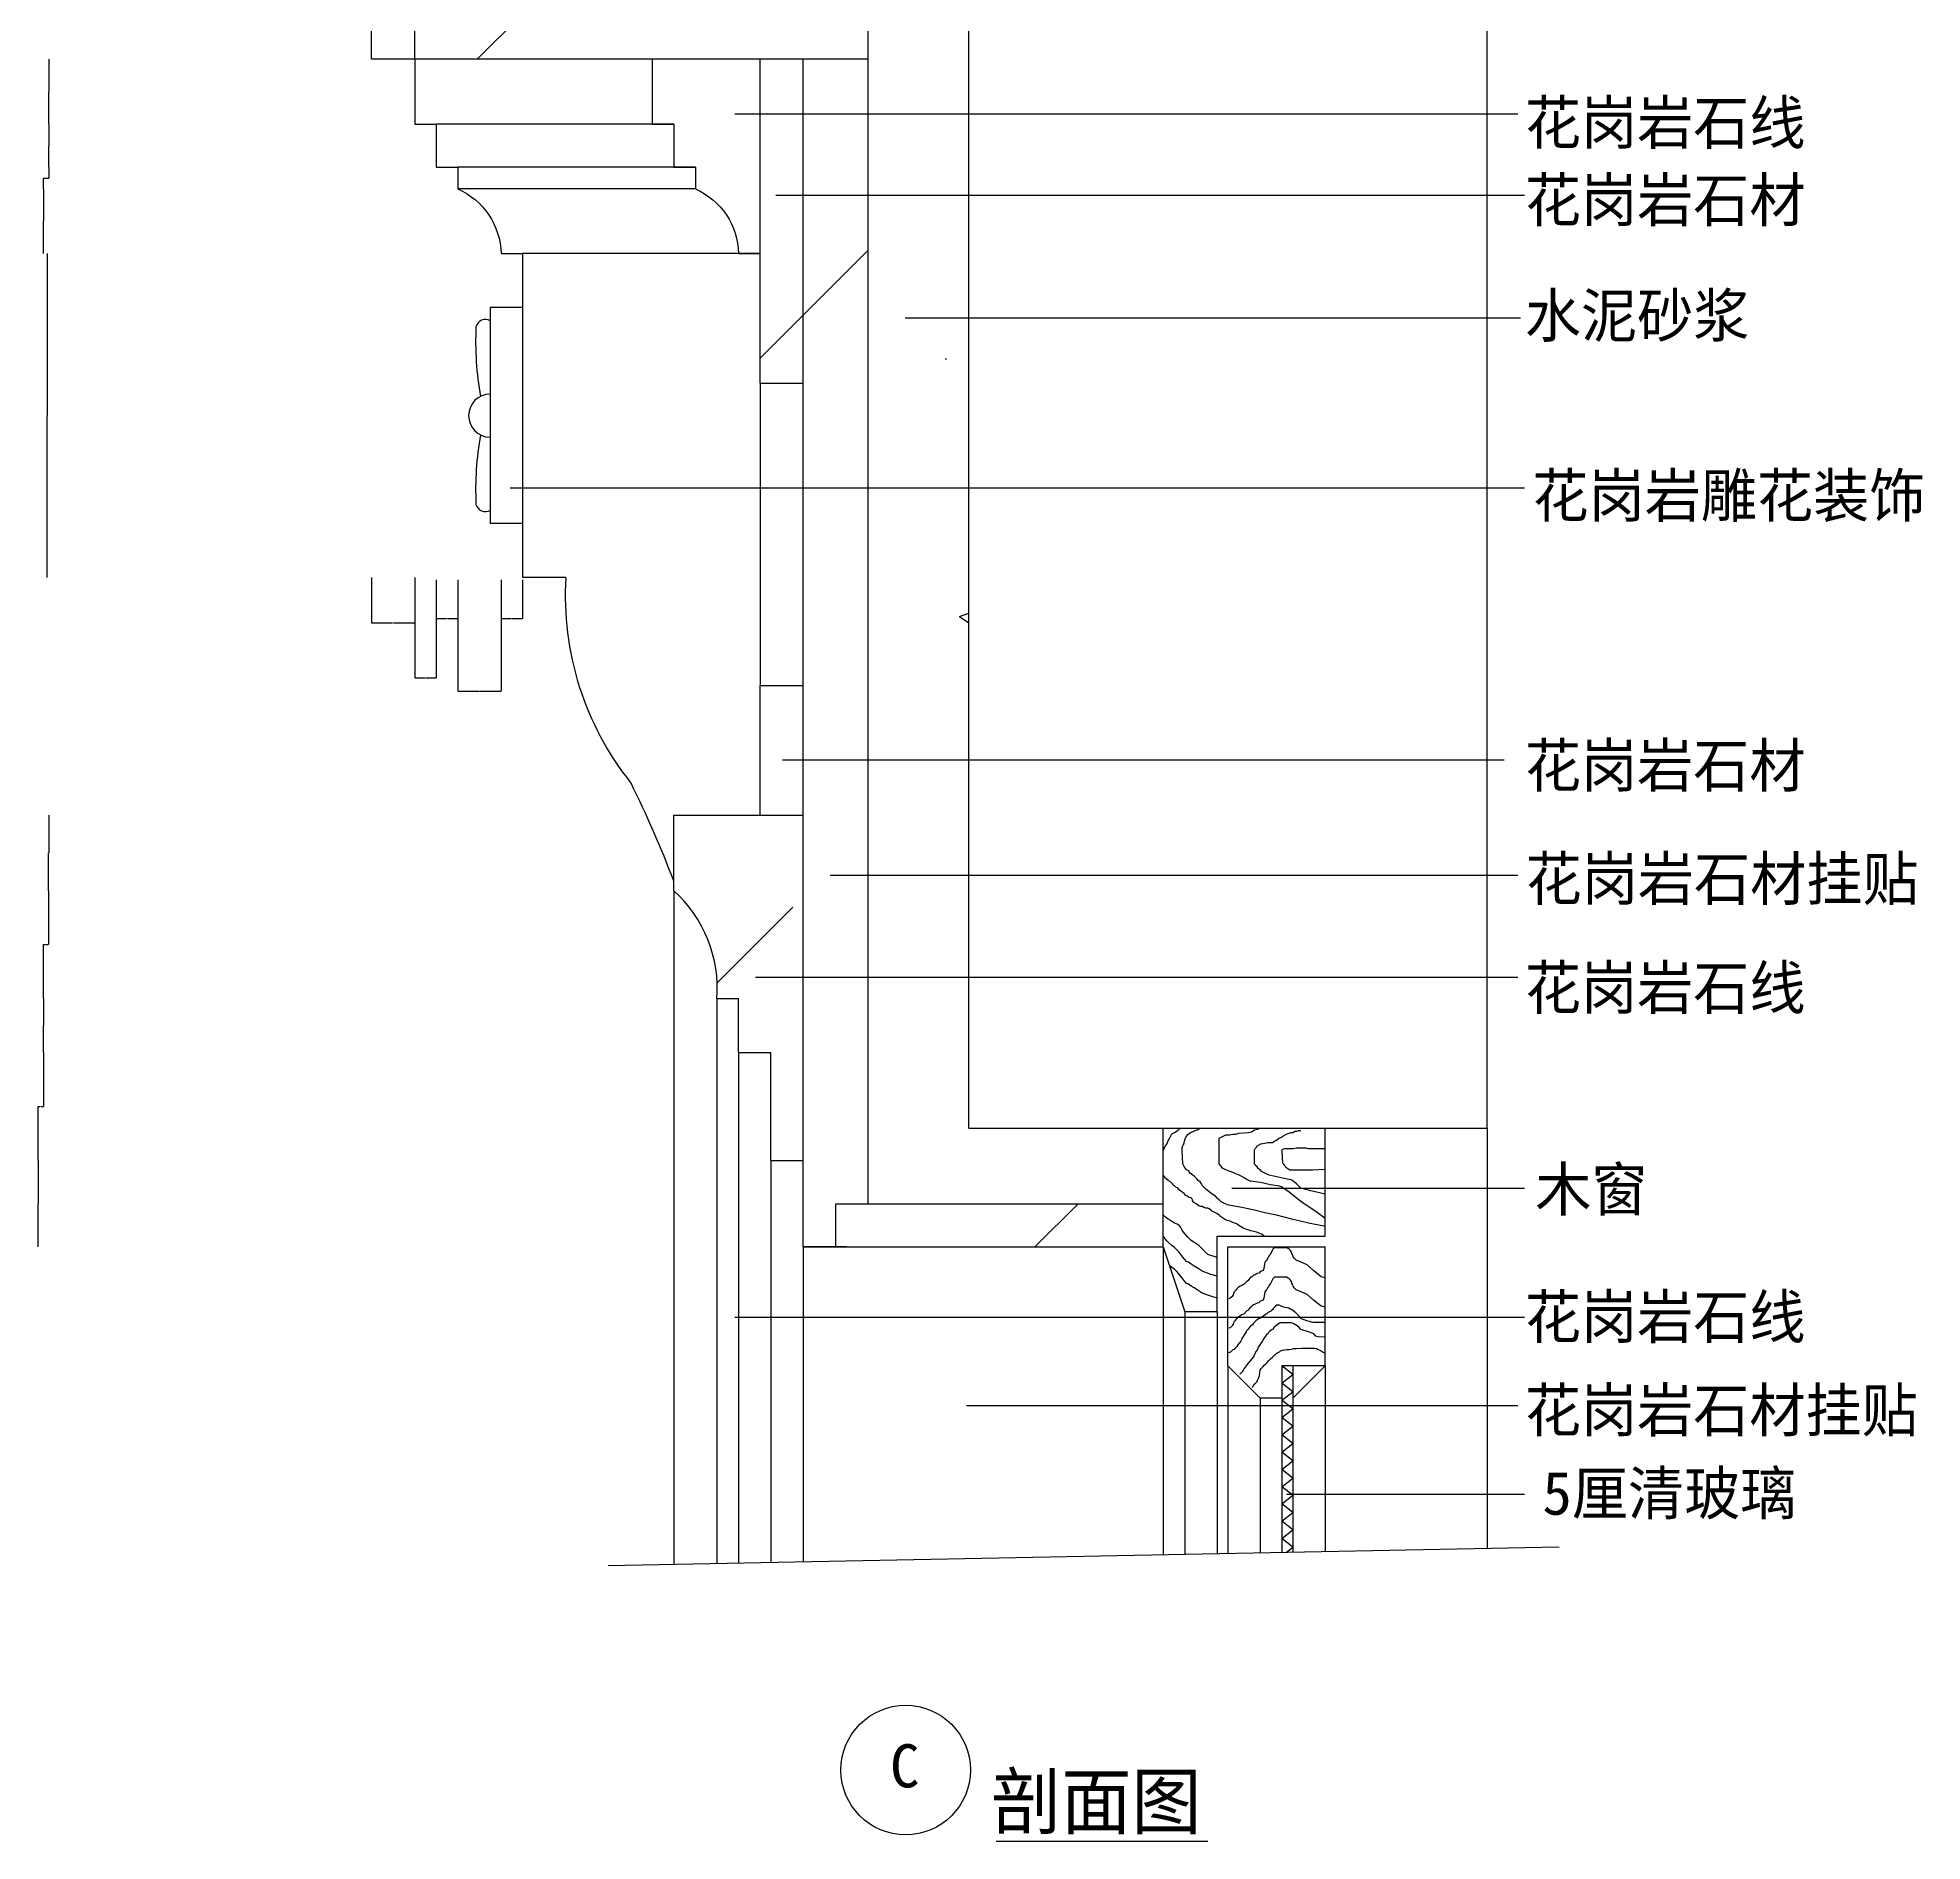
# Model space of a CAD drawing. Header units: metres. Extents: x 150 to 9015, y 196 to 11797.
# Drawn here: x 4651 to 9015, y 196 to 4372 of the extents above; entities that cross this region are included whole.
import ezdxf

# ---------------------------------------------------------------- set-up
doc = ezdxf.new("R2010")
doc.units = ezdxf.units.M
for name, color, linetype in [('2', 2, 'Continuous'), ('3', 3, 'Continuous'), ('4', 4, 'Continuous'), ('7', 7, 'Continuous'), ('BH', 3, 'Continuous'), ('DIM', 3, 'Continuous'), ('TEXT', 3, 'Continuous')]:
    doc.layers.add(name, color=color, linetype=linetype)
doc.dimstyles.get("Standard").update_dxf_attribs({"dimtxt": 2.5, "dimasz": 2.5, "dimexe": 1.25, "dimexo": 0.625, "dimtad": 1, "dimcen": 2.5, "dimazin": 3, "dimtfac": 1, "dimtmove": 0, "dimatfit": 3})

# ---------------------------------------------------------------- blocks, each defined once
blk = doc.blocks.new('BH2')
at = {"layer": 'BH'}
blk.add_lwpolyline([(0, 32), (5, 28), (0, 24), (5, 20), (0, 16), (5, 12), (0, 8), (5, 4), (0, 0)], dxfattribs=at)
blk = doc.blocks.new('*D42')
for p, q in [((5423.62, 3122.08), (5423.62, 3016.51)), ((5523.62, 3122.08), (5523.62, 3016.51)), ((5423.87, 3016.51), (5472.62, 3016.51)), ((5474.62, 3016.51), (5523.37, 3016.51))]:
    blk.add_line(p, q)
at = {"layer": 'Defpoints'}
for p in [(5423.62, 3122.08), (5523.62, 3122.08), (5423.62, 3016.51)]:
    blk.add_point(p, dxfattribs=at)
at = {"layer": 'DIM', "insert": (5473.62, 3016.51), "char_height": 1, "attachment_point": 5}
blk.add_mtext('20', dxfattribs=at)
blk = doc.blocks.new('*D52')
for p, q in [((4676.62, 2571.6), (4676.62, 2484.1)), ((4675.49, 2396.6), (4675.49, 2484.1)), ((4675.74, 2484.1), (4676.37, 2484.1))]:
    blk.add_line(p, q)
at = {"layer": 'Defpoints'}
for p in [(4676.62, 2571.6), (4675.49, 2484.1), (4675.49, 2396.6)]:
    blk.add_point(p, dxfattribs=at)
at = {"layer": 'DIM', "insert": (4676.055, 2485.225), "char_height": 1, "attachment_point": 5}
blk.add_mtext('35', dxfattribs=at)
blk = doc.blocks.new('*D53')
for p, q in [((4664, 2146.6), (4664, 2084.1)), ((4663.75, 2084.1), (4663.5, 2084.1)), ((4664, 2021.6), (4664, 2084.1)), ((4664, 2084.1), (4664, 2084.1)), ((4664.25, 2084.1), (4664.5, 2084.1))]:
    blk.add_line(p, q)
at = {"layer": 'Defpoints'}
for p in [(4664, 2146.6), (4664, 2084.1), (4664, 2021.6)]:
    blk.add_point(p, dxfattribs=at)
at = {"layer": 'DIM', "insert": (4664, 2085.225), "char_height": 1, "attachment_point": 5}
blk.add_mtext('25', dxfattribs=at)
blk = doc.blocks.new('*D54')
for p, q in [((4675.49, 2396.6), (4675.49, 2271.6)), ((4664, 2146.6), (4664, 2271.6)), ((4664.25, 2271.6), (4668.745, 2271.6)), ((4670.745, 2271.6), (4675.24, 2271.6))]:
    blk.add_line(p, q)
at = {"layer": 'Defpoints'}
for p in [(4675.49, 2396.6), (4664, 2271.6), (4664, 2146.6)]:
    blk.add_point(p, dxfattribs=at)
at = {"layer": 'DIM', "insert": (4669.745, 2271.6), "char_height": 1, "attachment_point": 5}
blk.add_mtext('50', dxfattribs=at)
blk = doc.blocks.new('*D55')
for p, q in [((4651.37, 1771.6), (4651.37, 1671.6)), ((4651.12, 1671.6), (4650.87, 1671.6)), ((4651.37, 1571.6), (4651.37, 1671.6)), ((4651.37, 1671.6), (4651.37, 1671.6)), ((4651.62, 1671.6), (4651.87, 1671.6))]:
    blk.add_line(p, q)
at = {"layer": 'Defpoints'}
for p in [(4651.37, 1771.6), (4651.37, 1671.6), (4651.37, 1571.6)]:
    blk.add_point(p, dxfattribs=at)
at = {"layer": 'DIM', "insert": (4651.37, 1672.725), "char_height": 1, "attachment_point": 5}
blk.add_mtext('40', dxfattribs=at)
blk = doc.blocks.new('*D56')
for p, q in [((4664, 2021.6), (4664, 1896.6)), ((4651.37, 1771.6), (4651.37, 1896.6)), ((4651.62, 1896.6), (4656.685, 1896.6)), ((4658.685, 1896.6), (4663.75, 1896.6))]:
    blk.add_line(p, q)
at = {"layer": 'Defpoints'}
for p in [(4664, 2021.6), (4651.37, 1896.6), (4651.37, 1771.6)]:
    blk.add_point(p, dxfattribs=at)
at = {"layer": 'DIM', "insert": (4657.685, 1896.6), "char_height": 1, "attachment_point": 5}
blk.add_mtext('50', dxfattribs=at)
blk = doc.blocks.new('*D57')
for p, q in [((4676.62, 4171.6), (4676.62, 4121.6)), ((4676.37, 4121.6), (4676.12, 4121.6)), ((4676.62, 4071.6), (4676.62, 4121.6)), ((4676.62, 4121.6), (4676.62, 4121.6)), ((4676.87, 4121.6), (4677.12, 4121.6))]:
    blk.add_line(p, q)
at = {"layer": 'Defpoints'}
for p in [(4676.62, 4171.6), (4676.62, 4121.6), (4676.62, 4071.6)]:
    blk.add_point(p, dxfattribs=at)
at = {"layer": 'DIM', "insert": (4676.62, 4122.725), "char_height": 1, "attachment_point": 5}
blk.add_mtext('20', dxfattribs=at)
blk = doc.blocks.new('*D58')
for p, q in [((4676.62, 4321.6), (4676.62, 4246.6)), ((4676.37, 4246.6), (4676.12, 4246.6)), ((4676.62, 4171.6), (4676.62, 4246.6)), ((4676.62, 4246.6), (4676.62, 4246.6)), ((4676.87, 4246.6), (4677.12, 4246.6))]:
    blk.add_line(p, q)
at = {"layer": 'Defpoints'}
for p in [(4676.62, 4321.6), (4676.62, 4246.6), (4676.62, 4171.6)]:
    blk.add_point(p, dxfattribs=at)
at = {"layer": 'DIM', "insert": (4676.62, 4247.725), "char_height": 1, "attachment_point": 5}
blk.add_mtext('30', dxfattribs=at)
blk = doc.blocks.new('*D59')
for p, q in [((4672.85, 3871.6), (4672.85, 3496.6)), ((4672.6, 3496.6), (4672.35, 3496.6)), ((4672.85, 3121.6), (4672.85, 3496.6)), ((4672.85, 3496.6), (4672.85, 3496.6)), ((4673.1, 3496.6), (4673.35, 3496.6))]:
    blk.add_line(p, q)
at = {"layer": 'Defpoints'}
for p in [(4672.85, 3871.6), (4672.85, 3496.6), (4672.85, 3121.6)]:
    blk.add_point(p, dxfattribs=at)
at = {"layer": 'DIM', "insert": (4672.85, 3497.725), "char_height": 1, "attachment_point": 5}
blk.add_mtext('150', dxfattribs=at)
blk = doc.blocks.new('*D60')
for p, q in [((4664, 4021.6), (4664, 3946.6)), ((4663.75, 3946.6), (4663.5, 3946.6)), ((4664, 3871.6), (4664, 3946.6)), ((4664, 3946.6), (4664, 3946.6)), ((4664.25, 3946.6), (4664.5, 3946.6))]:
    blk.add_line(p, q)
at = {"layer": 'Defpoints'}
for p in [(4664, 4021.6), (4664, 3946.6), (4664, 3871.6)]:
    blk.add_point(p, dxfattribs=at)
at = {"layer": 'DIM', "insert": (4664, 3947.725), "char_height": 1, "attachment_point": 5}
blk.add_mtext('30', dxfattribs=at)
blk = doc.blocks.new('*D61')
for p, q in [((4676.62, 4071.6), (4676.62, 4046.6)), ((4664, 4021.6), (4664, 4046.6)), ((4664.25, 4046.6), (4669.31, 4046.6)), ((4671.31, 4046.6), (4676.37, 4046.6))]:
    blk.add_line(p, q)
at = {"layer": 'Defpoints'}
for p in [(4676.62, 4071.6), (4664, 4046.6), (4664, 4021.6)]:
    blk.add_point(p, dxfattribs=at)
at = {"layer": 'DIM', "insert": (4670.31, 4046.6), "char_height": 1, "attachment_point": 5}
blk.add_mtext('10', dxfattribs=at)
blk = doc.blocks.new('*D71')
for p, q in [((5573.62, 3116.39), (5573.62, 3026.51)), ((5623.62, 3116.39), (5623.62, 3026.51)), ((5573.87, 3026.51), (5597.62, 3026.51)), ((5599.62, 3026.51), (5623.37, 3026.51))]:
    blk.add_line(p, q)
at = {"layer": 'Defpoints'}
for p in [(5573.62, 3116.39), (5623.62, 3116.39), (5573.62, 3026.51)]:
    blk.add_point(p, dxfattribs=at)
at = {"layer": 'DIM', "insert": (5598.62, 3026.51), "char_height": 1, "attachment_point": 5}
blk.add_mtext('10', dxfattribs=at)
blk = doc.blocks.new('*D72')
for p, q in [((5523.62, 3122.08), (5523.62, 2889.19)), ((5573.62, 3116.39), (5573.62, 2889.19)), ((5523.87, 2889.19), (5547.62, 2889.19)), ((5549.62, 2889.19), (5573.37, 2889.19))]:
    blk.add_line(p, q)
at = {"layer": 'Defpoints'}
for p in [(5523.62, 3122.08), (5573.62, 3116.39), (5523.62, 2889.19)]:
    blk.add_point(p, dxfattribs=at)
at = {"layer": 'DIM', "insert": (5548.62, 2889.19), "char_height": 1, "attachment_point": 5}
blk.add_mtext('10', dxfattribs=at)
blk = doc.blocks.new('*D73')
for p, q in [((5623.62, 3116.39), (5623.62, 2858.44)), ((5723.62, 3116.39), (5723.62, 2858.44)), ((5623.87, 2858.44), (5672.62, 2858.44)), ((5674.62, 2858.44), (5723.37, 2858.44))]:
    blk.add_line(p, q)
at = {"layer": 'Defpoints'}
for p in [(5623.62, 3116.39), (5723.62, 3116.39), (5623.62, 2858.44)]:
    blk.add_point(p, dxfattribs=at)
at = {"layer": 'DIM', "insert": (5673.62, 2858.44), "char_height": 1, "attachment_point": 5}
blk.add_mtext('20', dxfattribs=at)
blk = doc.blocks.new('*D74')
for p, q in [((5723.62, 3116.39), (5723.62, 3026.51)), ((5773.62, 3116.39), (5773.62, 3026.51)), ((5723.87, 3026.51), (5747.62, 3026.51)), ((5749.62, 3026.51), (5773.37, 3026.51))]:
    blk.add_line(p, q)
at = {"layer": 'Defpoints'}
for p in [(5723.62, 3116.39), (5773.62, 3116.39), (5723.62, 3026.51)]:
    blk.add_point(p, dxfattribs=at)
at = {"layer": 'DIM', "insert": (5748.62, 3026.51), "char_height": 1, "attachment_point": 5}
blk.add_mtext('10', dxfattribs=at)

msp = doc.modelspace()

# ---------------------------------------------------------------- hatches: boundary and pattern name
at = {"layer": 'BH'}
h = msp.add_hatch(dxfattribs=at)
h.set_pattern_fill('ANSI33', scale=300)
h.paths.add_polyline_path([(6623.62, 6275.74), (6523.62, 6279.96), (6523.62, 5571.6), (6623.62, 5571.6)])
h.paths.add_polyline_path([(6806.96, 5571.6), (4973.62, 5571.6), (4973.62, 5471.6), (6806.96, 5471.6)])
h.paths.add_polyline_path([(4973.62, 5571.6), (4706.37, 5571.6), (4706.37, 5471.6), (4806.37, 5471.6), (4806.37, 5421.6, -0.29), (5006.37, 5171.6), (5081.37, 5171.6), (5081.37, 5021.6), (5156.37, 5021.6), (5156.37, 4871.6, -0.32), (5306.37, 4721.6), (5423.62, 4721.6), (5423.62, 4421.6), (5423.62, 4321.6), (5523.62, 4321.6), (5523.62, 4421.6), (5573.62, 4421.6), (5573.62, 4760), (5023.62, 5471.6), (4973.62, 5471.6)])
h.paths.add_polyline_path([(6573.62, 4421.6), (5523.62, 4421.6), (5523.62, 4321.6), (6573.62, 4321.6)])
h.paths.add_polyline_path([(6323.62, 4321.6), (6073.62, 4321.6), (6073.62, 4171.6), (6123.62, 4171.6), (6123.62, 4071.6), (6173.62, 4071.6), (6173.62, 4021.6, -0.29), (6273.62, 3871.6), (6323.62, 3871.6)])
h.paths.add_polyline_path([(6423.62, 4321.6), (6323.62, 4321.6), (6323.62, 3571.6), (6423.62, 3571.6)])
h.paths.add_polyline_path([(6573.62, 4321.6), (6423.62, 4321.6), (6423.62, 1571.6), (6498.62, 1571.6), (6498.62, 1671.6), (6573.62, 1671.6)])
h.paths.add_polyline_path([(6423.62, 2871.6), (6323.62, 2871.6), (6323.62, 2571.6), (6423.62, 2571.6)])
h.paths.add_polyline_path([(6423.62, 2571.6), (6123.62, 2571.6), (6123.62, 2396.6, -0.23), (6223.62, 2146.6), (6273.62, 2146.6), (6273.62, 2021.6), (6348.62, 2021.6), (6348.62, 1771.6), (6423.62, 1771.6)])
h.paths.add_polyline_path([(7256.96, 1671.6), (6498.62, 1671.6), (6498.62, 1571.6), (6523.62, 1571.6), (7256.96, 1571.6)])
h = msp.add_hatch(dxfattribs=at)
h.set_pattern_fill('ANSI31', scale=1500)
h.paths.add_polyline_path([(6806.96, 1846.6), (8006.96, 1846.6), (8006.96, 6217.41), (6806.96, 6268.01)])
h = msp.add_hatch(dxfattribs=at)
h.set_pattern_fill('AR-CONC', scale=15)
h.paths.add_polyline_path([(5573.62, 4760), (5573.62, 4421.6), (6573.62, 4421.6), (6573.62, 1671.6), (7256.96, 1671.6), (7256.96, 1846.6), (6806.96, 1846.6), (6806.96, 4621.6), (5773.62, 4621.6), (5773.62, 5271.6), (6806.96, 5271.6), (6806.96, 5471.6), (5023.62, 5471.6)])

# ---------------------------------------------------------------- linework, layer by layer
at = {"layer": '2'}
for p, q in [((6806.96, 1846.6), (6806.96, 6268.01)), ((8006.96, 1846.6), (8006.96, 6217.41)), ((6806.96, 1846.6), (8006.96, 1846.6))]:
    msp.add_line(p, q, dxfattribs=at)
at = {"layer": '3'}
for p, q in [((7306.96, 1421.6), (7306.96, 860.3)), ((7481.96, 1221.6), (7481.96, 863.78)), ((5971.74, 833.77), (8174.1, 877.54))]:
    msp.add_line(p, q, dxfattribs=at)
at = {"layer": '4'}
for p, q in [((5523.62, 4321.6), (5523.62, 4421.6)), ((6573.62, 1671.6), (6573.62, 4421.6)), ((6573.62, 4321.6), (5523.62, 4321.6)), ((6323.62, 3571.6), (6323.62, 4321.6)), ((6423.62, 1571.6), (6423.62, 4321.6)), ((6323.62, 3871.6), (5773.62, 3871.6)), ((5773.62, 3871.6), (5773.62, 3121.6)), ((6323.62, 3571.6), (6423.62, 3571.6)), ((5873.62, 3121.6), (5773.62, 3121.6)), ((6323.62, 2871.6), (6423.62, 2871.6)), ((6323.62, 2571.6), (6323.62, 2871.6)), ((6123.62, 2571.6), (6423.62, 2571.6)), ((6123.62, 2396.6), (6123.62, 2571.6)), ((6123.62, 2396.6), (6123.62, 836.79)), ((6223.62, 2146.6), (6273.62, 2146.6)), ((6273.62, 2021.6), (6273.62, 2146.6)), ((6273.62, 2021.6), (6348.62, 2021.6)), ((6348.62, 1771.6), (6348.62, 2021.6)), ((7256.96, 1571.6), (7256.96, 1846.6)), ((7631.96, 1596.6), (7631.96, 1846.6)), ((8006.96, 1846.6), (8006.96, 874.21)), ((6348.62, 1771.6), (6423.62, 1771.6)), ((6498.62, 1671.6), (7256.96, 1671.6)), ((6498.62, 1571.6), (6498.62, 1671.6)), ((6423.62, 1571.6), (7256.96, 1571.6)), ((6523.62, 1571.6), (6423.62, 1571.6)), ((6423.62, 1571.6), (6423.62, 842.75)), ((7256.96, 1571.6), (7306.96, 1421.6)), ((7381.96, 1596.6), (7631.96, 1596.6)), ((7381.96, 1421.6), (7381.96, 1596.6)), ((7406.96, 1571.6), (7631.96, 1571.6)), ((7406.96, 1296.6), (7406.96, 1571.6)), ((7631.96, 1296.6), (7631.96, 1571.6)), ((7381.96, 1421.6), (7306.96, 1421.6)), ((7481.96, 1221.6), (7406.96, 1296.6)), ((7631.96, 1296.6), (7531.96, 1296.6)), ((7556.96, 1221.6), (7631.96, 1296.6)), ((7531.96, 1221.6), (7481.96, 1221.6))]:
    msp.add_line(p, q, dxfattribs=at)
for points in [[(5523.62, 4321.6), (5423.62, 4321.6), (5423.62, 4721.6), (5306.37, 4721.6, 0.32), (5156.37, 4871.6), (5156.37, 5021.6), (5081.37, 5021.6), (5081.37, 5171.6), (5006.37, 5171.6, 0.29), (4806.37, 5421.6), (4806.37, 5471.6), (4706.37, 5471.6), (4706.37, 5571.6)], [(5523.62, 4321.6), (5523.62, 4171.6), (5573.62, 4171.6), (5573.62, 4071.6), (5623.62, 4071.6), (5623.62, 4021.6, -0.29), (5723.62, 3871.6), (5773.62, 3871.6)], [(6073.62, 4321.6), (6073.62, 4171.6), (6123.62, 4171.6), (6123.62, 4071.6), (6173.62, 4071.6), (6173.62, 4021.6, -0.29), (6273.62, 3871.6), (6323.62, 3871.6)]]:
    msp.add_lwpolyline(points, format="xyb", dxfattribs=at)
for centre, radius, start, end in [((6566.01, 3079.35), 693.68, 176.51, 218.69), ((3909.98, 1589.52), 2363.71, 20.53, 26.54), ((5917.73, 2169.24), 306.73, 355.77, 47.84)]:
    msp.add_arc(centre, radius, start, end, dxfattribs=at)
at = {"layer": '7'}
for p, q in [((6123.62, 4171.6), (5573.62, 4171.6)), ((6173.62, 4071.6), (5623.62, 4071.6)), ((6173.62, 4021.6), (5623.62, 4021.6)), ((5773.62, 3746.6), (5698.62, 3746.6)), ((5698.62, 3746.6), (5698.62, 3246.6)), ((6323.62, 3571.6), (6323.62, 2871.6)), ((5773.62, 3246.6), (5698.62, 3246.6)), ((6223.62, 2146.6), (6223.62, 838.77)), ((6273.62, 2021.6), (6273.62, 839.77)), ((6348.62, 1771.6), (6348.62, 841.26)), ((7256.96, 1571.6), (7256.96, 859.31)), ((7381.96, 1421.6), (7381.96, 861.79)), ((7406.96, 1296.6), (7406.96, 862.29)), ((7531.96, 1296.6), (7531.96, 864.77)), ((7556.96, 1296.6), (7556.96, 865.27)), ((7631.96, 1296.6), (7631.96, 866.76))]:
    msp.add_line(p, q, dxfattribs=at)
for centre, radius, start, end in [((5687.28, 3696.63), 22.43, 59.63, 165.82), ((6411.37, 3668.75), 746.58, 177.44, 189.85), ((5698.62, 3496.6), 50, 90, 270), ((6411.37, 3324.45), 746.58, 170.15, 182.56), ((5687.28, 3296.57), 22.43, 194.18, 300.37)]:
    msp.add_arc(centre, radius, start, end, dxfattribs=at)
at = {"layer": 'BH'}
for p, q in [((7272.73, 1824.46), (7277.19, 1833.38)), ((7277.19, 1833.38), (7283.12, 1836.35)), ((7283.12, 1836.35), (7289.06, 1840.81)), ((7289.06, 1840.81), (7292.03, 1842.29)), ((7292.03, 1842.29), (7295, 1845.27)), ((7295, 1845.27), (7298.99, 1846.6)), ((7314.29, 1831.89), (7320.23, 1836.35)), ((7320.23, 1836.35), (7326.16, 1839.32)), ((7326.16, 1839.32), (7329.13, 1840.81)), ((7329.13, 1840.81), (7333.58, 1842.29)), ((7333.58, 1842.29), (7338.04, 1843.78)), ((7338.04, 1843.78), (7341.79, 1846.6)), ((7424.12, 1832.49), (7433.02, 1835.46)), ((7433.02, 1835.46), (7453.8, 1836.94)), ((7453.8, 1836.94), (7461.22, 1838.43)), ((7461.22, 1838.43), (7468.64, 1842.89)), ((7468.64, 1842.89), (7476.06, 1844.37)), ((7476.06, 1844.37), (7480.5, 1846.6)), ((7539.88, 1831), (7544.33, 1833.97)), ((7544.33, 1833.97), (7548.78, 1835.46)), ((7548.78, 1835.46), (7553.23, 1836.94)), ((7553.23, 1836.94), (7557.69, 1836.94)), ((7557.69, 1836.94), (7562.14, 1839.92)), ((7562.14, 1839.92), (7566.59, 1839.92)), ((7566.59, 1839.92), (7571.04, 1841.4)), ((7571.04, 1841.4), (7575.5, 1841.4)), ((7256.96, 1794.35), (7259.38, 1799.2)), ((7259.38, 1799.2), (7260.86, 1803.66)), ((7260.86, 1803.66), (7265.31, 1809.6)), ((7265.31, 1809.6), (7268.28, 1817.03)), ((7268.28, 1817.03), (7272.73, 1824.46)), ((7300.93, 1802.17), (7302.42, 1806.63)), ((7300.93, 1794.74), (7300.93, 1802.17)), ((7302.42, 1763.79), (7300.93, 1794.74)), ((7302.42, 1806.63), (7303.9, 1808.11)), ((7303.9, 1808.11), (7305.39, 1812.57)), ((7305.39, 1812.57), (7306.87, 1820)), ((7306.87, 1820), (7309.84, 1825.95)), ((7309.84, 1825.95), (7314.29, 1831.89)), ((7387.01, 1823.57), (7392.95, 1826.54)), ((7387.01, 1764.39), (7387.01, 1823.57)), ((7392.95, 1826.54), (7401.85, 1831)), ((7401.85, 1831), (7410.76, 1831)), ((7410.76, 1831), (7418.18, 1832.49)), ((7418.18, 1832.49), (7424.12, 1832.49)), ((7468.64, 1796.82), (7470.12, 1799.79)), ((7468.64, 1764.39), (7468.64, 1796.82)), ((7470.12, 1799.79), (7473.09, 1802.76)), ((7473.09, 1802.76), (7474.58, 1805.74)), ((7474.58, 1805.74), (7477.54, 1807.22)), ((7477.54, 1807.22), (7483.48, 1810.19)), ((7483.48, 1810.19), (7492.38, 1811.68)), ((7492.38, 1811.68), (7498.32, 1813.17)), ((7498.32, 1813.17), (7510.19, 1813.17)), ((7510.19, 1813.17), (7513.16, 1816.14)), ((7513.16, 1816.14), (7516.13, 1817.62)), ((7516.13, 1817.62), (7519.1, 1819.11)), ((7519.1, 1819.11), (7525.04, 1823.57)), ((7525.04, 1823.57), (7529.49, 1825.05)), ((7529.49, 1825.05), (7533.94, 1828.03)), ((7532.46, 1796.82), (7533.94, 1798.3)), ((7532.46, 1792.36), (7532.46, 1796.82)), ((7533.94, 1765.87), (7532.46, 1792.36)), ((7533.94, 1828.03), (7539.88, 1831)), ((7533.94, 1798.3), (7538.39, 1799.79)), ((7538.39, 1799.79), (7557.69, 1799.79)), ((7557.69, 1799.79), (7565.11, 1801.28)), ((7565.11, 1801.28), (7587.37, 1801.28)), ((7587.37, 1801.28), (7591.82, 1799.79)), ((7591.82, 1799.79), (7631.96, 1799.79)), ((7305.39, 1757.85), (7302.42, 1763.79)), ((7308.35, 1753.39), (7305.39, 1757.85)), ((7311.32, 1750.42), (7308.35, 1753.39)), ((7314.29, 1748.93), (7311.32, 1750.42)), ((7317.26, 1747.45), (7314.29, 1748.93)), ((7317.26, 1745.96), (7317.26, 1747.45)), ((7320.23, 1741.5), (7317.26, 1745.96)), ((7389.98, 1759.93), (7387.01, 1764.39)), ((7391.46, 1758.44), (7389.98, 1759.93)), ((7394.43, 1753.99), (7391.46, 1758.44)), ((7400.37, 1751.01), (7394.43, 1753.99)), ((7407.79, 1748.04), (7400.37, 1751.01)), ((7416.69, 1745.07), (7407.79, 1748.04)), ((7470.12, 1761.42), (7468.64, 1764.39)), ((7474.58, 1756.96), (7470.12, 1761.42)), ((7477.54, 1752.5), (7474.58, 1756.96)), ((7482, 1749.53), (7477.54, 1752.5)), ((7484.96, 1746.55), (7482, 1749.53)), ((7487.93, 1745.07), (7484.96, 1746.55)), ((7535.42, 1764.39), (7533.94, 1765.87)), ((7536.91, 1761.42), (7535.42, 1764.39)), ((7538.39, 1761.42), (7536.91, 1761.42)), ((7538.39, 1759.93), (7538.39, 1761.42)), ((7541.36, 1755.47), (7538.39, 1759.93)), ((7545.81, 1752.5), (7541.36, 1755.47)), ((7550.27, 1749.53), (7545.81, 1752.5)), ((7603.69, 1749.53), (7550.27, 1749.53)), ((7630.41, 1751.01), (7603.69, 1749.53)), ((7631.96, 1751.12), (7630.41, 1751.01)), ((7257.89, 1737.04), (7256.96, 1738.92)), ((7262.35, 1731.1), (7257.89, 1737.04)), ((7268.28, 1725.16), (7262.35, 1731.1)), ((7274.22, 1722.18), (7268.28, 1725.16)), ((7277.19, 1719.21), (7274.22, 1722.18)), ((7280.16, 1716.24), (7277.19, 1719.21)), ((7280.16, 1714.75), (7280.16, 1716.24)), ((7283.12, 1713.27), (7280.16, 1714.75)), ((7286.09, 1710.29), (7283.12, 1713.27)), ((7289.06, 1708.81), (7286.09, 1710.29)), ((7292.03, 1707.32), (7289.06, 1708.81)), ((7293.51, 1704.35), (7292.03, 1707.32)), ((7295, 1702.86), (7293.51, 1704.35)), ((7300.93, 1698.41), (7295, 1702.86)), ((7329.13, 1735.56), (7320.23, 1741.5)), ((7335.07, 1729.61), (7329.13, 1735.56)), ((7338.04, 1725.16), (7335.07, 1729.61)), ((7342.49, 1722.18), (7338.04, 1725.16)), ((7345.46, 1717.73), (7342.49, 1722.18)), ((7348.42, 1713.27), (7345.46, 1717.73)), ((7351.39, 1710.29), (7348.42, 1713.27)), ((7355.85, 1705.84), (7351.39, 1710.29)), ((7370.69, 1693.95), (7355.85, 1705.84)), ((7425.6, 1740.61), (7416.69, 1745.07)), ((7433.02, 1737.64), (7425.6, 1740.61)), ((7438.96, 1734.67), (7433.02, 1737.64)), ((7444.89, 1731.69), (7438.96, 1734.67)), ((7449.35, 1728.72), (7444.89, 1731.69)), ((7458.25, 1724.26), (7449.35, 1728.72)), ((7482, 1721.29), (7458.25, 1724.26)), ((7505.74, 1715.35), (7482, 1721.29)), ((7495.35, 1740.61), (7487.93, 1745.07)), ((7502.77, 1737.64), (7495.35, 1740.61)), ((7523.55, 1733.18), (7502.77, 1737.64)), ((7526.52, 1712.37), (7505.74, 1715.35)), ((7544.33, 1728.72), (7523.55, 1733.18)), ((7530.97, 1710.89), (7526.52, 1712.37)), ((7536.91, 1706.43), (7530.97, 1710.89)), ((7545.81, 1700.49), (7536.91, 1706.43)), ((7553.23, 1727.24), (7544.33, 1728.72)), ((7560.65, 1722.78), (7553.23, 1727.24)), ((7566.59, 1716.83), (7560.65, 1722.78)), ((7575.5, 1707.92), (7566.59, 1716.83)), ((7599.24, 1701.97), (7575.5, 1707.92)), ((7305.39, 1695.43), (7300.93, 1698.41)), ((7309.84, 1690.98), (7305.39, 1695.43)), ((7312.81, 1689.49), (7309.84, 1690.98)), ((7317.26, 1686.52), (7312.81, 1689.49)), ((7321.71, 1685.03), (7317.26, 1686.52)), ((7323.19, 1683.54), (7321.71, 1685.03)), ((7324.68, 1680.57), (7323.19, 1683.54)), ((7324.68, 1679.09), (7324.68, 1680.57)), ((7327.65, 1674.63), (7324.68, 1679.09)), ((7333.58, 1671.66), (7327.65, 1674.63)), ((7339.52, 1667.2), (7333.58, 1671.66)), ((7343.97, 1665.71), (7339.52, 1667.2)), ((7346.94, 1665.71), (7343.97, 1665.71)), ((7351.39, 1662.74), (7346.94, 1665.71)), ((7355.85, 1661.25), (7351.39, 1662.74)), ((7360.3, 1661.25), (7355.85, 1661.25)), ((7363.27, 1659.77), (7360.3, 1661.25)), ((7369.2, 1655.31), (7363.27, 1659.77)), ((7378.11, 1689.49), (7370.69, 1693.95)), ((7382.56, 1683.54), (7378.11, 1689.49)), ((7387.01, 1680.57), (7382.56, 1683.54)), ((7391.46, 1676.11), (7387.01, 1680.57)), ((7400.37, 1671.66), (7391.46, 1676.11)), ((7409.27, 1668.68), (7400.37, 1671.66)), ((7438.96, 1662.74), (7409.27, 1668.68)), ((7468.64, 1656.79), (7438.96, 1662.74)), ((7575.5, 1676.71), (7545.81, 1700.49)), ((7611.11, 1652.93), (7575.5, 1676.71)), ((7631.96, 1693.78), (7599.24, 1701.97)), ((7257.89, 1644.91), (7256.96, 1645.84)), ((7262.35, 1640.45), (7257.89, 1644.91)), ((7268.28, 1635.99), (7262.35, 1640.45)), ((7274.22, 1633.02), (7268.28, 1635.99)), ((7278.67, 1630.04), (7274.22, 1633.02)), ((7283.12, 1627.07), (7278.67, 1630.04)), ((7289.06, 1624.1), (7283.12, 1627.07)), ((7292.03, 1622.61), (7289.06, 1624.1)), ((7295, 1621.13), (7292.03, 1622.61)), ((7297.96, 1616.67), (7295, 1621.13)), ((7300.93, 1610.72), (7297.96, 1616.67)), ((7381.08, 1649.36), (7369.2, 1655.31)), ((7387.01, 1644.91), (7381.08, 1649.36)), ((7389.98, 1641.93), (7387.01, 1644.91)), ((7394.43, 1638.96), (7389.98, 1641.93)), ((7398.89, 1635.99), (7394.43, 1638.96)), ((7404.82, 1633.02), (7398.89, 1635.99)), ((7412.24, 1631.53), (7404.82, 1633.02)), ((7418.18, 1628.56), (7412.24, 1631.53)), ((7422.63, 1627.07), (7418.18, 1628.56)), ((7428.57, 1624.1), (7422.63, 1627.07)), ((7434.5, 1619.64), (7428.57, 1624.1)), ((7441.92, 1615.18), (7434.5, 1619.64)), ((7450.83, 1612.21), (7441.92, 1615.18)), ((7492.38, 1650.85), (7468.64, 1656.79)), ((7519.1, 1644.91), (7492.38, 1650.85)), ((7554.72, 1635.99), (7519.1, 1644.91)), ((7593.3, 1627.07), (7554.72, 1635.99)), ((7628.92, 1619.64), (7593.3, 1627.07)), ((7631.96, 1637.75), (7611.11, 1652.93)), ((7631.96, 1618.99), (7628.92, 1619.64)), ((7257.89, 1595.86), (7256.96, 1596.8)), ((7259.38, 1592.89), (7257.89, 1595.86)), ((7260.86, 1592.89), (7259.38, 1592.89)), ((7260.86, 1591.41), (7260.86, 1592.89)), ((7265.31, 1585.46), (7260.86, 1591.41)), ((7269.77, 1581), (7265.31, 1585.46)), ((7277.19, 1575.06), (7269.77, 1581)), ((7283.12, 1570.6), (7277.19, 1575.06)), ((7303.9, 1606.27), (7300.93, 1610.72)), ((7308.35, 1600.32), (7303.9, 1606.27)), ((7314.29, 1594.38), (7308.35, 1600.32)), ((7321.71, 1586.95), (7314.29, 1594.38)), ((7330.62, 1581), (7321.71, 1586.95)), ((7339.52, 1575.06), (7330.62, 1581)), ((7360.3, 1554.25), (7339.52, 1575.06)), ((7459.73, 1609.24), (7450.83, 1612.21)), ((7467.15, 1607.75), (7459.73, 1609.24)), ((7473.09, 1606.27), (7467.15, 1607.75)), ((7479.03, 1603.29), (7473.09, 1606.27)), ((7486.45, 1600.32), (7479.03, 1603.29)), ((7491.1, 1596.6), (7486.45, 1600.32)), ((7277.19, 1524.32), (7271.09, 1529.2)), ((7287.58, 1566.14), (7283.12, 1570.6)), ((7293.51, 1560.2), (7287.58, 1566.14)), ((7302.42, 1548.31), (7293.51, 1560.2)), ((7306.87, 1542.36), (7302.42, 1548.31)), ((7311.32, 1537.91), (7306.87, 1542.36)), ((7315.77, 1536.42), (7311.32, 1537.91)), ((7321.71, 1531.96), (7315.77, 1536.42)), ((7329.13, 1527.5), (7321.71, 1531.96)), ((7381.96, 1547.48), (7360.3, 1554.25)), ((7492.7, 1536.27), (7489.98, 1521.75)), ((7495.42, 1539.9), (7492.7, 1536.27)), ((7498.14, 1542.63), (7495.42, 1539.9)), ((7499.05, 1546.26), (7498.14, 1542.63)), ((7500.86, 1548.07), (7499.05, 1546.26)), ((7502.67, 1551.7), (7500.86, 1548.07)), ((7505.39, 1555.33), (7502.67, 1551.7)), ((7510.83, 1566.22), (7505.39, 1555.33)), ((7513.55, 1568.94), (7510.83, 1566.22)), ((7515.36, 1569.85), (7513.55, 1568.94)), ((7542.55, 1569.85), (7515.36, 1569.85)), ((7546.18, 1568.04), (7542.55, 1569.85)), ((7548.9, 1566.22), (7546.18, 1568.04)), ((7551.61, 1563.5), (7548.9, 1566.22)), ((7554.33, 1559.87), (7551.61, 1563.5)), ((7555.24, 1556.24), (7554.33, 1559.87)), ((7557.05, 1552.61), (7555.24, 1556.24)), ((7557.96, 1548.98), (7557.05, 1552.61)), ((7560.68, 1545.35), (7557.96, 1548.98)), ((7565.21, 1540.81), (7560.68, 1545.35)), ((7577.9, 1535.37), (7565.21, 1540.81)), ((7590.59, 1529.92), (7577.9, 1535.37)), ((7605.09, 1517.21), (7590.59, 1529.92)), ((7283.12, 1519.86), (7277.19, 1524.32)), ((7287.58, 1515.4), (7283.12, 1519.86)), ((7293.51, 1509.45), (7287.58, 1515.4)), ((7302.42, 1497.57), (7293.51, 1509.45)), ((7306.87, 1491.62), (7302.42, 1497.57)), ((7311.32, 1487.16), (7306.87, 1491.62)), ((7315.77, 1485.68), (7311.32, 1487.16)), ((7321.71, 1481.22), (7315.77, 1485.68)), ((7338.04, 1521.56), (7329.13, 1527.5)), ((7346.94, 1515.61), (7338.04, 1521.56)), ((7367.72, 1508.18), (7346.94, 1515.61)), ((7381.96, 1504.11), (7367.72, 1508.18)), ((7442.85, 1484.54), (7439.23, 1482.73)), ((7444.67, 1485.45), (7442.85, 1484.54)), ((7451.01, 1491.8), (7444.67, 1485.45)), ((7453.73, 1493.62), (7451.01, 1491.8)), ((7457.36, 1499.06), (7453.73, 1493.62)), ((7460.07, 1500.88), (7457.36, 1499.06)), ((7462.79, 1503.6), (7460.07, 1500.88)), ((7466.42, 1506.32), (7462.79, 1503.6)), ((7470.04, 1507.23), (7466.42, 1506.32)), ((7474.58, 1509.95), (7470.04, 1507.23)), ((7479.11, 1510.86), (7474.58, 1509.95)), ((7480.92, 1513.58), (7479.11, 1510.86)), ((7483.64, 1515.4), (7480.92, 1513.58)), ((7486.36, 1516.31), (7483.64, 1515.4)), ((7488.17, 1517.21), (7486.36, 1516.31)), ((7489.98, 1521.75), (7488.17, 1517.21)), ((7505.39, 1486.94), (7502.67, 1483.31)), ((7510.83, 1497.83), (7505.39, 1486.94)), ((7513.55, 1500.55), (7510.83, 1497.83)), ((7515.36, 1501.46), (7513.55, 1500.55)), ((7542.55, 1501.46), (7515.36, 1501.46)), ((7546.18, 1499.64), (7542.55, 1501.46)), ((7548.9, 1497.83), (7546.18, 1499.64)), ((7551.61, 1495.11), (7548.9, 1497.83)), ((7554.33, 1491.48), (7551.61, 1495.11)), ((7555.24, 1487.85), (7554.33, 1491.48)), ((7557.05, 1484.22), (7555.24, 1487.85)), ((7557.96, 1480.59), (7557.05, 1484.22)), ((7623.22, 1502.69), (7605.09, 1517.21)), ((7631.96, 1500.5), (7623.22, 1502.69)), ((7329.13, 1476.76), (7321.71, 1481.22)), ((7338.04, 1470.82), (7329.13, 1476.76)), ((7346.94, 1464.87), (7338.04, 1470.82)), ((7367.72, 1457.44), (7346.94, 1464.87)), ((7381.96, 1453.37), (7367.72, 1457.44)), ((7412.04, 1452.78), (7409.32, 1451.87)), ((7416.57, 1457.32), (7412.04, 1452.78)), ((7419.29, 1460.95), (7416.57, 1457.32)), ((7420.2, 1464.58), (7419.29, 1460.95)), ((7421.1, 1467.3), (7420.2, 1464.58)), ((7422.91, 1468.21), (7421.1, 1467.3)), ((7423.82, 1470.02), (7422.91, 1468.21)), ((7425.63, 1471.84), (7423.82, 1470.02)), ((7427.45, 1474.56), (7425.63, 1471.84)), ((7430.17, 1477.28), (7427.45, 1474.56)), ((7431.98, 1478.19), (7430.17, 1477.28)), ((7435.6, 1480.91), (7431.98, 1478.19)), ((7439.23, 1482.73), (7435.6, 1480.91)), ((7474.58, 1441.56), (7470.04, 1438.84)), ((7479.11, 1442.47), (7474.58, 1441.56)), ((7480.92, 1445.19), (7479.11, 1442.47)), ((7483.64, 1447.01), (7480.92, 1445.19)), ((7486.36, 1447.91), (7483.64, 1447.01)), ((7488.17, 1448.82), (7486.36, 1447.91)), ((7489.98, 1453.36), (7488.17, 1448.82)), ((7492.7, 1467.88), (7489.98, 1453.36)), ((7495.42, 1471.51), (7492.7, 1467.88)), ((7498.14, 1474.23), (7495.42, 1471.51)), ((7499.05, 1477.86), (7498.14, 1474.23)), ((7500.86, 1479.68), (7499.05, 1477.86)), ((7502.67, 1483.31), (7500.86, 1479.68)), ((7560.68, 1476.96), (7557.96, 1480.59)), ((7565.21, 1472.42), (7560.68, 1476.96)), ((7577.9, 1466.97), (7565.21, 1472.42)), ((7590.59, 1461.53), (7577.9, 1466.97)), ((7605.09, 1448.82), (7590.59, 1461.53)), ((7623.22, 1434.3), (7605.09, 1448.82)), ((7421.1, 1398.91), (7420.2, 1396.18)), ((7422.91, 1399.81), (7421.1, 1398.91)), ((7423.82, 1401.63), (7422.91, 1399.81)), ((7425.63, 1403.44), (7423.82, 1401.63)), ((7427.45, 1406.17), (7425.63, 1403.44)), ((7430.17, 1408.89), (7427.45, 1406.17)), ((7431.98, 1409.8), (7430.17, 1408.89)), ((7435.6, 1412.52), (7431.98, 1409.8)), ((7439.23, 1414.33), (7435.6, 1412.52)), ((7442.85, 1416.15), (7439.23, 1414.33)), ((7444.67, 1417.06), (7442.85, 1416.15)), ((7451.01, 1423.41), (7444.67, 1417.06)), ((7453.73, 1425.23), (7451.01, 1423.41)), ((7457.36, 1430.67), (7453.73, 1425.23)), ((7460.07, 1432.49), (7457.36, 1430.67)), ((7462.79, 1435.21), (7460.07, 1432.49)), ((7466.42, 1437.93), (7462.79, 1435.21)), ((7470.04, 1438.84), (7466.42, 1437.93)), ((7469.14, 1398), (7466.42, 1395.28)), ((7471.86, 1400.72), (7469.14, 1398)), ((7475.48, 1403.44), (7471.86, 1400.72)), ((7479.11, 1406.17), (7475.48, 1403.44)), ((7482.73, 1407.07), (7479.11, 1406.17)), ((7485.45, 1409.8), (7482.73, 1407.07)), ((7489.08, 1411.61), (7485.45, 1409.8)), ((7493.61, 1415.24), (7489.08, 1411.61)), ((7497.23, 1417.06), (7493.61, 1415.24)), ((7499.05, 1418.87), (7497.23, 1417.06)), ((7501.77, 1420.69), (7499.05, 1418.87)), ((7505.39, 1422.5), (7501.77, 1420.69)), ((7508.11, 1424.32), (7505.39, 1422.5)), ((7509.92, 1426.13), (7508.11, 1424.32)), ((7512.64, 1429.76), (7509.92, 1426.13)), ((7515.36, 1433.39), (7512.64, 1429.76)), ((7518.99, 1437.02), (7515.36, 1433.39)), ((7525.33, 1437.02), (7518.99, 1437.02)), ((7528.96, 1435.21), (7525.33, 1437.02)), ((7534.39, 1433.39), (7528.96, 1435.21)), ((7539.83, 1431.58), (7534.39, 1433.39)), ((7544.36, 1430.67), (7539.83, 1431.58)), ((7547.99, 1429.76), (7544.36, 1430.67)), ((7550.71, 1427.95), (7547.99, 1429.76)), ((7554.33, 1427.04), (7550.71, 1427.95)), ((7557.05, 1424.32), (7554.33, 1427.04)), ((7560.68, 1422.5), (7557.05, 1424.32)), ((7564.3, 1418.87), (7560.68, 1422.5)), ((7567.93, 1415.24), (7564.3, 1418.87)), ((7572.46, 1410.7), (7567.93, 1415.24)), ((7576.99, 1405.26), (7572.46, 1410.7)), ((7589.68, 1400.72), (7576.99, 1405.26)), ((7604.18, 1397.09), (7589.68, 1400.72)), ((7631.96, 1397.09), (7604.18, 1397.09)), ((7631.96, 1432.11), (7623.22, 1434.3)), ((7412.04, 1384.39), (7409.32, 1383.48)), ((7416.57, 1388.92), (7412.04, 1384.39)), ((7419.29, 1392.55), (7416.57, 1388.92)), ((7420.2, 1396.18), (7419.29, 1392.55)), ((7436.51, 1353.53), (7433.79, 1349.9)), ((7438.32, 1356.25), (7436.51, 1353.53)), ((7439.23, 1359.88), (7438.32, 1356.25)), ((7441.95, 1364.42), (7439.23, 1359.88)), ((7444.67, 1368.05), (7441.95, 1364.42)), ((7447.39, 1372.59), (7444.67, 1368.05)), ((7449.2, 1375.31), (7447.39, 1372.59)), ((7450.1, 1377.12), (7449.2, 1375.31)), ((7452.82, 1380.75), (7450.1, 1377.12)), ((7455.54, 1383.48), (7452.82, 1380.75)), ((7459.17, 1388.02), (7455.54, 1383.48)), ((7463.7, 1391.65), (7459.17, 1388.02)), ((7466.42, 1395.28), (7463.7, 1391.65)), ((7489.98, 1359.88), (7486.36, 1352.62)), ((7493.61, 1365.33), (7489.98, 1359.88)), ((7495.42, 1367.14), (7493.61, 1365.33)), ((7497.23, 1369.86), (7495.42, 1367.14)), ((7499.05, 1370.77), (7497.23, 1369.86)), ((7500.86, 1373.49), (7499.05, 1370.77)), ((7503.58, 1376.22), (7500.86, 1373.49)), ((7506.3, 1378.03), (7503.58, 1376.22)), ((7509.02, 1380.75), (7506.3, 1378.03)), ((7511.74, 1381.66), (7509.02, 1380.75)), ((7513.55, 1385.29), (7511.74, 1381.66)), ((7517.17, 1388.02), (7513.55, 1385.29)), ((7519.89, 1390.74), (7517.17, 1388.02)), ((7523.52, 1392.55), (7519.89, 1390.74)), ((7526.24, 1395.28), (7523.52, 1392.55)), ((7528.96, 1396.18), (7526.24, 1395.28)), ((7553.43, 1396.18), (7528.96, 1396.18)), ((7556.15, 1395.28), (7553.43, 1396.18)), ((7559.77, 1393.46), (7556.15, 1395.28)), ((7563.4, 1391.65), (7559.77, 1393.46)), ((7567.02, 1388.92), (7563.4, 1391.65)), ((7571.55, 1385.29), (7567.02, 1388.92)), ((7575.18, 1381.66), (7571.55, 1385.29)), ((7580.62, 1378.94), (7575.18, 1381.66)), ((7593.31, 1375.31), (7580.62, 1378.94)), ((7605.99, 1370.77), (7593.31, 1375.31)), ((7610.53, 1365.33), (7605.99, 1370.77)), ((7615.96, 1363.51), (7610.53, 1365.33)), ((7630.47, 1362.6), (7615.96, 1363.51)), ((7631.96, 1362.6), (7630.47, 1362.6)), ((7412.94, 1328.12), (7408.41, 1326.3)), ((7418.38, 1333.56), (7412.94, 1328.12)), ((7421.1, 1334.47), (7418.38, 1333.56)), ((7423.82, 1337.19), (7421.1, 1334.47)), ((7427.45, 1340.82), (7423.82, 1337.19)), ((7430.17, 1345.36), (7427.45, 1340.82)), ((7431.98, 1348.08), (7430.17, 1345.36)), ((7433.79, 1349.9), (7431.98, 1348.08)), ((7466.42, 1317.23), (7453.73, 1302.71)), ((7471.86, 1329.93), (7466.42, 1317.23)), ((7475.48, 1334.47), (7471.86, 1329.93)), ((7477.29, 1339.92), (7475.48, 1334.47)), ((7480.01, 1343.55), (7477.29, 1339.92)), ((7482.73, 1347.18), (7480.01, 1343.55)), ((7484.55, 1350.81), (7482.73, 1347.18)), ((7486.36, 1352.62), (7484.55, 1350.81)), ((7501.77, 1309.06), (7505.39, 1312.69)), ((7505.39, 1312.69), (7509.92, 1316.32)), ((7509.92, 1316.32), (7513.55, 1319.95)), ((7513.55, 1319.95), (7516.27, 1322.67)), ((7516.27, 1322.67), (7518.08, 1323.58)), ((7518.08, 1323.58), (7519.89, 1325.39)), ((7519.89, 1325.39), (7522.61, 1327.21)), ((7522.61, 1327.21), (7526.24, 1329.02)), ((7526.24, 1329.02), (7528.96, 1330.84)), ((7528.96, 1330.84), (7533.49, 1332.65)), ((7533.49, 1332.65), (7538.02, 1333.56)), ((7538.02, 1333.56), (7543.46, 1334.47)), ((7543.46, 1334.47), (7548.9, 1334.47)), ((7548.9, 1334.47), (7554.33, 1335.38)), ((7554.33, 1335.38), (7559.77, 1336.28)), ((7559.77, 1336.28), (7565.21, 1336.28)), ((7565.21, 1336.28), (7577.9, 1337.19)), ((7577.9, 1337.19), (7607.81, 1337.19)), ((7607.81, 1337.19), (7612.34, 1336.28)), ((7612.34, 1336.28), (7615.96, 1334.47)), ((7615.96, 1334.47), (7619.59, 1332.65)), ((7619.59, 1332.65), (7623.22, 1330.84)), ((7623.22, 1330.84), (7627.75, 1328.12)), ((7627.75, 1328.12), (7630.47, 1326.3)), ((7630.47, 1326.3), (7631.96, 1324.81)), ((7437.42, 1280.02), (7434.7, 1277.29)), ((7440.13, 1282.74), (7437.42, 1280.02)), ((7441.95, 1286.37), (7440.13, 1282.74)), ((7443.76, 1288.18), (7441.95, 1286.37)), ((7444.67, 1290), (7443.76, 1288.18)), ((7446.48, 1291.81), (7444.67, 1290)), ((7448.29, 1295.44), (7446.48, 1291.81)), ((7451.01, 1299.08), (7448.29, 1295.44)), ((7453.73, 1302.71), (7451.01, 1299.08)), ((7476.39, 1264.59), (7478.2, 1269.13)), ((7478.2, 1269.13), (7480.01, 1273.66)), ((7480.01, 1273.66), (7481.83, 1286.37)), ((7481.83, 1286.37), (7483.64, 1290)), ((7483.64, 1290), (7486.36, 1292.72)), ((7486.36, 1292.72), (7488.17, 1294.54)), ((7488.17, 1294.54), (7490.89, 1298.17)), ((7490.89, 1298.17), (7494.52, 1300.89)), ((7494.52, 1300.89), (7498.14, 1304.52)), ((7498.14, 1304.52), (7501.77, 1309.06)), ((7463.7, 1246.44), (7466.42, 1250.97)), ((7466.42, 1250.97), (7469.14, 1254.6)), ((7469.14, 1254.6), (7471.86, 1257.33)), ((7471.86, 1257.33), (7473.67, 1259.14)), ((7473.67, 1259.14), (7475.48, 1261.87)), ((7475.48, 1261.87), (7476.39, 1264.59))]:
    msp.add_line(p, q, dxfattribs=at)
msp.add_lwpolyline([(7542.8, 865.27), (7556.96, 876.6), (7531.96, 896.6), (7556.96, 916.6), (7531.96, 936.6), (7556.96, 956.6), (7531.96, 976.6)], dxfattribs=at)
at = {"layer": 'TEXT'}
msp.add_line((6870.38, 195.51), (7360.17, 195.51), dxfattribs=at)
msp.add_circle((6660.69, 360.52), 150, dxfattribs=at)

# ---------------------------------------------------------------- block references
at = {"layer": '3', "xscale": -5, "yscale": 5, "zscale": 5, "rotation": 180}
for p in [(7531.96, 1296.6), (7531.96, 1136.6)]:
    msp.add_blockref('BH2', p, dxfattribs=at)

# ---------------------------------------------------------------- texts
at = {"layer": 'TEXT'}
for s, height, p in [('花岗岩石线', 100, (8094.56, 4125.12)), ('花岗岩石材', 100, (8094.56, 3945.99)), ('水泥砂浆', 100, (8094.56, 3678.36)), ('花岗岩雕花装饰', 100, (8112.13, 3261.6)), ('花岗岩石材', 100, (8094.56, 2636.67)), ('花岗岩石材挂贴', 100, (8096.38, 2374.35)), ('花岗岩石线', 100, (8094.56, 2122.07)), ('木窗', 100, (8118.65, 1655.15)), ('花岗岩石线', 100, (8094.56, 1360.02)), ('花岗岩石材挂贴', 100, (8094.56, 1143.89)), ('5厘清玻璃', 100, (8135.33, 951.57)), ('C', 100, (6624.39, 320.29)), ('剖面图', 125, (6858.33, 225.4))]:
    msp.add_text(s, height=height, dxfattribs=at).set_placement(p)

# ---------------------------------------------------------------- dimensions: what is measured, and where the dimension line sits
at = {"layer": 'DIM'}
for base, p1, p2, text, picture, middle in [((4676.62, 4246.6), (4676.62, 4171.6), (4676.62, 4321.6), '30', '*D58', (4676.62, 4247.725)), ((4676.62, 4121.6), (4676.62, 4071.6), (4676.62, 4171.6), '20', '*D57', (4676.62, 4122.725)), ((4664, 4046.6), (4664, 4021.6), (4676.62, 4071.6), '10', '*D61', (4670.31, 4046.6)), ((4664, 3946.6), (4664, 3871.6), (4664, 4021.6), '30', '*D60', (4664, 3947.725)), ((4672.85, 3496.6), (4672.85, 3871.6), (4672.85, 3121.6), '150', '*D59', (4672.85, 3497.725)), ((5423.62, 3016.51), (5423.62, 3122.08), (5523.62, 3122.08), '20', '*D42', (5473.62, 3016.51)), ((5523.62, 2889.19), (5523.62, 3122.08), (5573.62, 3116.39), '10', '*D72', (5548.62, 2889.19)), ((5573.62, 3026.51), (5573.62, 3116.39), (5623.62, 3116.39), '10', '*D71', (5598.62, 3026.51)), ((5623.62, 2858.44), (5623.62, 3116.39), (5723.62, 3116.39), '20', '*D73', (5673.62, 2858.44)), ((5723.62, 3026.51), (5723.62, 3116.39), (5773.62, 3116.39), '10', '*D74', (5748.62, 3026.51)), ((4675.49, 2484.1), (4675.49, 2396.6), (4676.62, 2571.6), '35', '*D52', (4676.055, 2485.225)), ((4664, 2271.6), (4664, 2146.6), (4675.49, 2396.6), '50', '*D54', (4669.745, 2271.6)), ((4664, 2084.1), (4664, 2021.6), (4664, 2146.6), '25', '*D53', (4664, 2085.225)), ((4651.37, 1896.6), (4651.37, 1771.6), (4664, 2021.6), '50', '*D56', (4657.685, 1896.6)), ((4651.37, 1671.6), (4651.37, 1571.6), (4651.37, 1771.6), '40', '*D55', (4651.37, 1672.725))]:
    dim = msp.add_linear_dim(base=base, p1=p1, p2=p2, text=text, dimstyle='Standard', dxfattribs=at)
    dim.commit()
    dim.dimension.update_dxf_attribs({"geometry": picture, "text_midpoint": middle})

# ---------------------------------------------------------------- leaders
for points in [[(6265.25, 4195.56), (8078.24, 4195.56)], [(6359.84, 4006.63), (8094.01, 4006.63)], [(6659.38, 3723.24), (8084.71, 3723.24)], [(5745, 3329.64), (8094.01, 3329.64)], [(6375.61, 2699.88), (8046.71, 2699.88)], [(6485.96, 2432.23), (8078.24, 2432.23)], [(6312.55, 2196.07), (8078.24, 2196.07)], [(7416.11, 1708), (8094.01, 1708)], [(6265.25, 1408.87), (8094.01, 1408.87)], [(6801.27, 1204.19), (8078.24, 1204.19)], [(7542.23, 999.52), (8094.01, 999.52)]]:
    msp.add_leader(points, dimstyle='Standard', dxfattribs=at)

doc.saveas('drawing.dxf')
